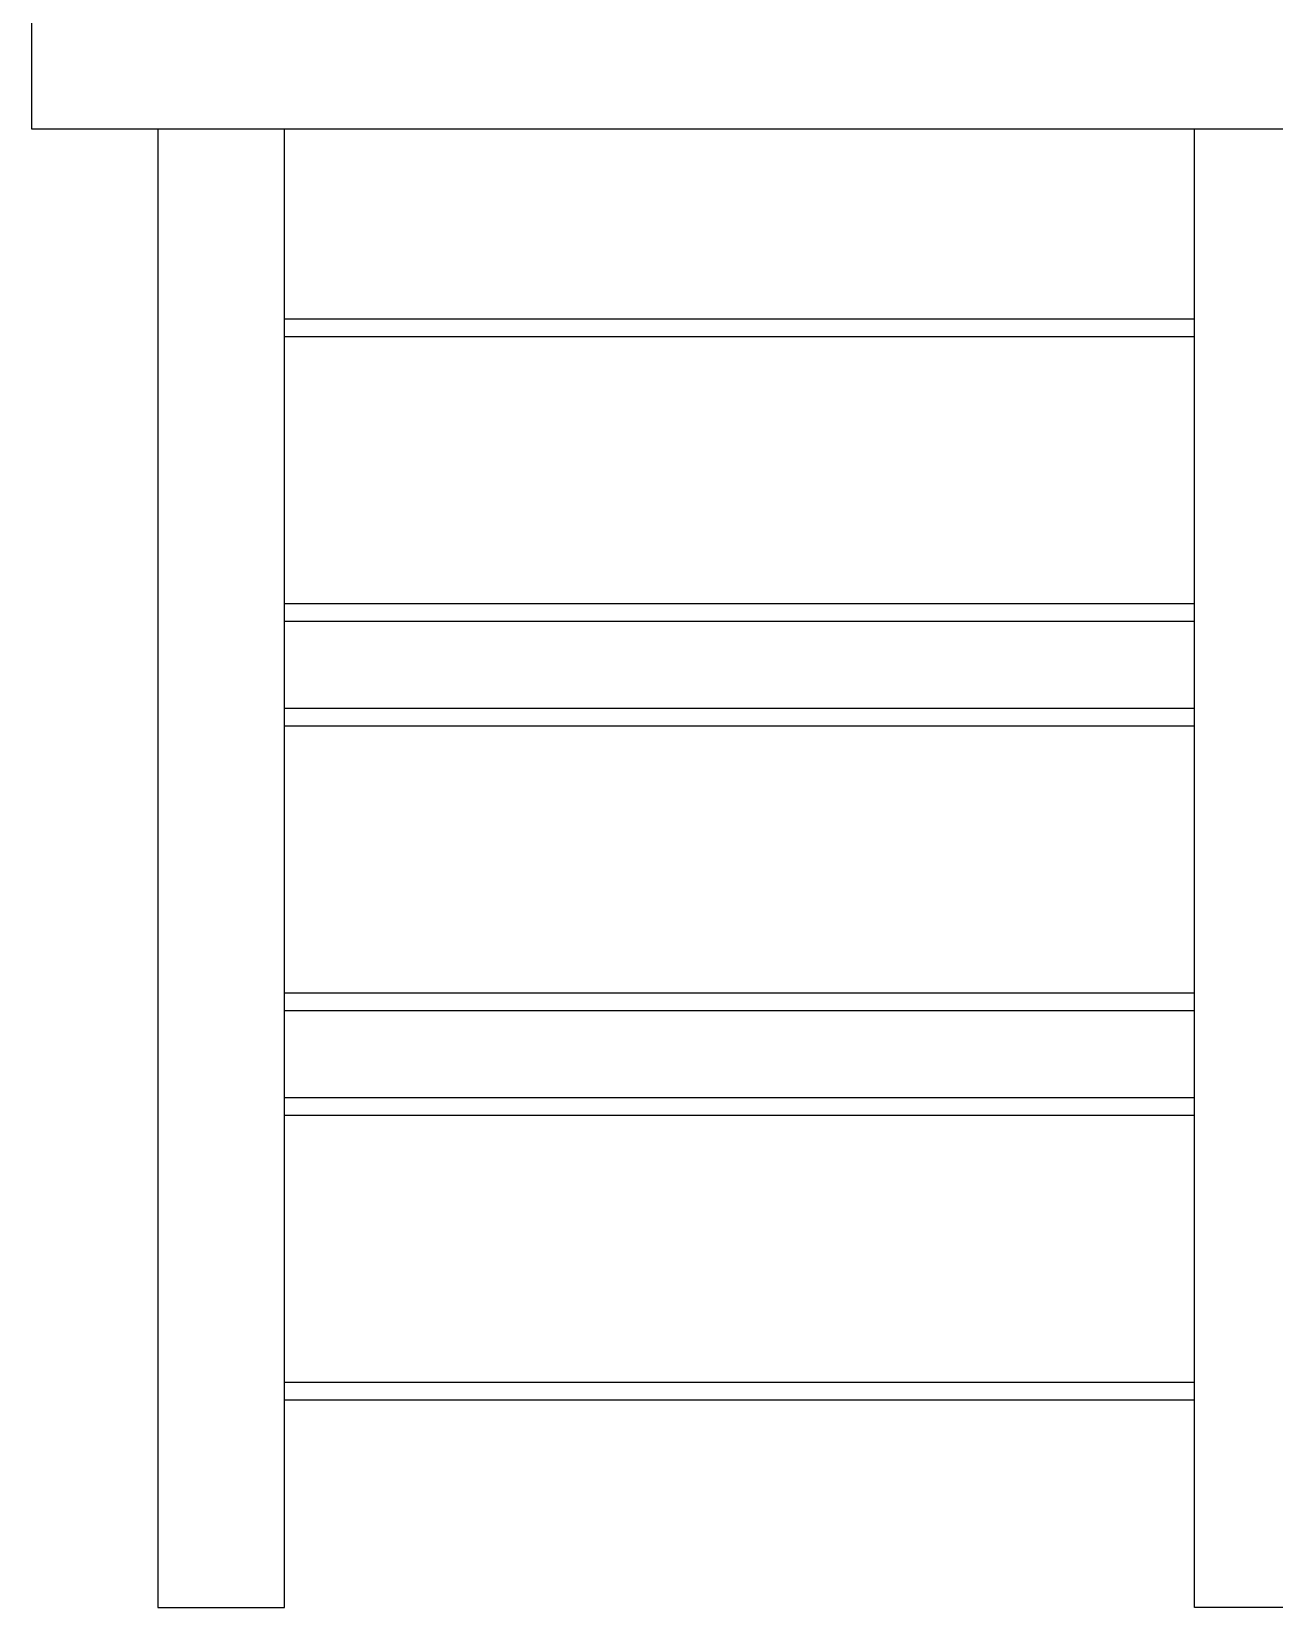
# Model space of a CAD drawing. Extents: x -3873 to 164127, y 7129 to 96529.
# Drawn here: x 60572 to 61063, y 66886 to 67510 of the extents above; entities that cross this region are included whole.
import ezdxf

# ---------------------------------------------------------------- set-up
doc = ezdxf.new("R2010")
doc.units = 0
doc.layers.add('LAYOUT', color=90, linetype='CONTINUOUS')
doc.layers.add('LAYOUT Kromeka', color=1, linetype='CONTINUOUS', lineweight=5)

# ---------------------------------------------------------------- blocks, each defined once
blk = doc.blocks.new('chilling_Gibletchiller_platform')
at = {"layer": 'LAYOUT', "color": 0, "linetype": 'Continuous', "ltscale": 50}
for p, q in [((-1755, 560), (-1755, 0)), ((-1705, 560), (-1755, 560)), ((-1755, 510), (-2340.12, 510)), ((-2340.12, 510), (-2340.12, 460)), ((-2340.12, 460), (-1755, 460)), ((-2258.09, 100), (-2258.09, 460)), ((-2251.09, 100), (-2251.09, 460)), ((-2145.45, 100), (-2145.45, 460)), ((-2138.45, 100), (-2138.45, 460)), ((-2104.04, 100), (-2104.04, 460)), ((-2097.04, 100), (-2097.04, 460)), ((-1991.41, 100), (-1991.41, 460)), ((-1984.41, 100), (-1984.41, 460)), ((-1950, 100), (-1950, 460)), ((-1943, 100), (-1943, 460)), ((-1837.36, 100), (-1837.36, 460)), ((-1830.36, 100), (-1830.36, 460)), ((-2340.12, 50), (-2340.12, 100)), ((-2340.12, 100), (-1755, 100))]:
    blk.add_line(p, q, dxfattribs=at)

msp = doc.modelspace()

# ---------------------------------------------------------------- block references
at = {"layer": 'LAYOUT Kromeka', "rotation": 90}
msp.add_blockref('chilling_Gibletchiller_platform', (61131.55, 69226.5), dxfattribs=at)

doc.saveas('drawing.dxf')
